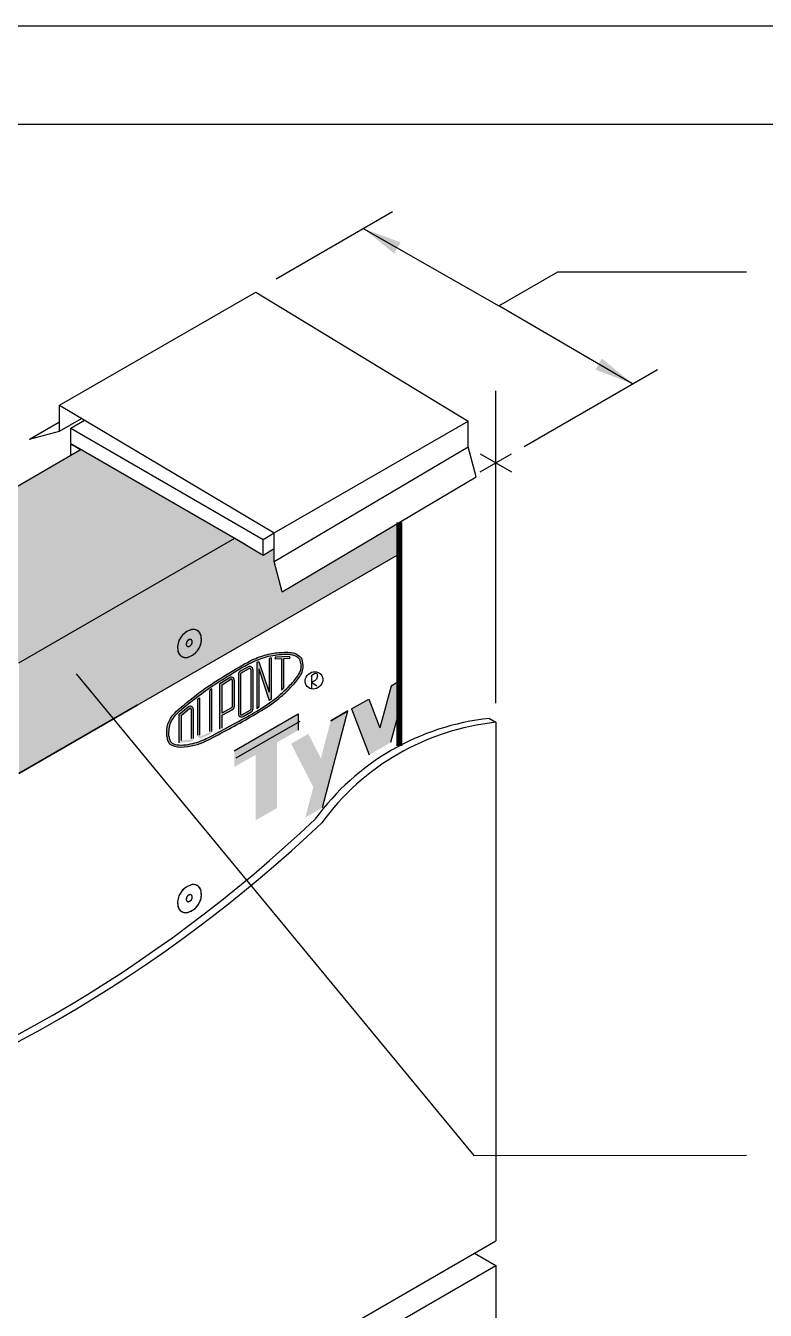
# Model space of a CAD drawing. Extents: x -64 to 51, y 0 to 66.
# Drawn here: x 19.64 to 30.92, y 46.4 to 66 of the extents above; entities that cross this region are included whole.
import ezdxf

# ---------------------------------------------------------------- set-up
doc = ezdxf.new("R2010")
doc.units = 0
doc.header["$LTSCALE"] = 1.5
doc.header["$MEASUREMENT"] = 0
doc.linetypes.add('DASHED', pattern=[0.75, 0.5, -0.25])
doc.linetypes.add('HIDDEN', pattern=[0.375, 0.25, -0.125])
doc.layers.get('DEFPOINTS').update_dxf_attribs({"linetype": 'CONTINUOUS'})
for name, color, linetype in [('8X11-TTB$0$B', 7, 'CONTINUOUS'), ('CLADDING', 252, 'CONTINUOUS'), ('DUPONTLOGO', 242, 'CONTINUOUS'), ('FASTENING', 7, 'CONTINUOUS'), ('STRUCTURE', 252, 'CONTINUOUS'), ('TEXT', 7, 'CONTINUOUS'), ('TYVEK', 160, 'DASHED'), ('TYVEK_TEXT', 182, 'CONTINUOUS')]:
    doc.layers.add(name, color=color, linetype=linetype)
doc.styles.add('DETAILS', font='sanss___.ttf', dxfattribs={"height": 1})
doc.dimstyles.new('TYVEKDETAILS', dxfattribs={"dimscale": 6, "dimtxt": 1.5, "dimasz": 0.1, "dimexe": 0.75, "dimexo": 0.75, "dimgap": 0.75, "dimtad": 0, "dimtih": 1, "dimtoh": 1, "dimdec": 4, "dimzin": 0, "dimtxsty": 'DETAILS', "dimcen": 0.0625, "dimazin": 3, "dimtfac": 1, "dimtdec": 4, "dimtofl": 0, "dimtmove": 0, "dimatfit": 3, "dimtolj": 1, "dimtzin": 0})

# ---------------------------------------------------------------- blocks, each defined once
blk = doc.blocks.new('A$C1409495A')
at = {"layer": 'DUPONTLOGO', "color": 242}
for p, q in [((0.234, 0.524), (0.234, 0)), ((0.234, 0.262), (0.441, 0.129))]:
    blk.add_line(p, q, dxfattribs=at)
blk.add_ellipse((0.334, 0.336), major_axis=(0.26, 0.232), ratio=0.903174, dxfattribs=at)
blk.add_spline([(0.234, 0.524), (0.435, 0.597), (0.456, 0.456), (0.234, 0.262)], degree=3, dxfattribs=at)

msp = doc.modelspace()

# ---------------------------------------------------------------- hatches: boundary and pattern name
at = {"layer": 'DUPONTLOGO', "linetype": 'CONTINUOUS'}
h = msp.add_hatch(color=256, dxfattribs=at)
edge = h.paths.add_edge_path()
edge.add_spline(control_points=[(22.82, 55.315), (22.931, 55.377), (23.154, 55.501), (23.45, 55.685), (23.656, 55.876), (23.797, 56.031), (23.892, 56.187), (23.862, 56.299), (23.849, 56.346)], knot_values=[0, 0, 0, 0, 0.37945, 0.765311, 1.045294, 1.212741, 1.405874, 1.548688, 1.548688, 1.548688, 1.548688], degree=3, periodic=0)
edge.add_line((23.849, 56.346), (23.821, 56.331))
edge.add_spline(control_points=[(23.821, 56.331), (23.828, 56.302), (23.835, 56.275), (23.844, 56.198), (23.83, 56.152), (23.767, 56.046), (23.721, 55.993), (23.599, 55.865), (23.517, 55.789), (23.238, 55.576), (23.02, 55.462), (22.805, 55.343)], knot_values=[0.000251, 0.000251, 0.000251, 0.000251, 0.043444, 0.043444, 0.130739, 0.130739, 0.235452, 0.235452, 0.402656, 0.402656, 0.770536, 0.770536, 0.770536, 0.770536], degree=3, periodic=0)
edge.add_line((22.805, 55.343), (22.82, 55.315))
edge = h.paths.add_edge_path()
edge.add_spline(control_points=[(21.792, 55.159), (21.796, 55.131), (21.82, 54.979), (22.088, 54.986), (22.251, 55.033), (22.29, 55.047)], knot_values=[0, 0, 0, 0, 0.08117, 0.439611, 0.562121, 0.562121, 0.562121, 0.562121], degree=3, periodic=0)
edge.add_line((22.29, 55.047), (22.279, 55.077))
edge.add_spline(control_points=[(22.279, 55.077), (22.26, 55.07), (22.241, 55.064), (22.137, 55.035), (22.028, 55.018), (21.907, 55.037), (21.875, 55.051), (21.837, 55.09), (21.83, 55.12), (21.823, 55.161)], knot_values=[0.001175, 0.001175, 0.001175, 0.001175, 0.031746, 0.031746, 0.158032, 0.158032, 0.220129, 0.220129, 0.281052, 0.281052, 0.281052, 0.281052], degree=3, periodic=0)
edge.add_spline(control_points=[(21.823, 55.161), (21.823, 55.239), (21.825, 55.311), (21.879, 55.433), (21.928, 55.489), (22.07, 55.62), (22.163, 55.691), (22.34, 55.826), (22.429, 55.889), (22.622, 56.016), (22.725, 56.079), (22.828, 56.142)], knot_values=[0.001205, 0.001205, 0.001205, 0.001205, 0.114856, 0.114856, 0.229711, 0.229711, 0.398491, 0.398491, 0.567271, 0.567271, 0.747926, 0.747926, 0.747926, 0.747926], degree=3, periodic=0)
edge.add_spline(control_points=[(22.828, 56.142), (22.964, 56.223), (23.1, 56.303), (23.332, 56.382), (23.418, 56.399), (23.598, 56.413), (23.701, 56.419), (23.783, 56.369), (23.801, 56.351), (23.821, 56.331)], knot_values=[0, 0, 0, 0, 0.237846, 0.237846, 0.375936, 0.375936, 0.514027, 0.514027, 0.556048, 0.556048, 0.556048, 0.556048], degree=3, periodic=0)
edge.add_line((23.821, 56.331), (23.849, 56.346))
edge.add_spline(control_points=[(23.849, 56.346), (23.828, 56.368), (23.76, 56.44), (23.573, 56.446), (23.362, 56.426), (23.095, 56.337), (22.922, 56.234), (22.812, 56.168)], knot_values=[0, 0, 0, 0, 0.088114, 0.289364, 0.514781, 0.737253, 1.119814, 1.119814, 1.119814, 1.119814], degree=3, periodic=0)
edge.add_spline(control_points=[(22.812, 56.168), (22.679, 56.087), (22.415, 55.926), (22.079, 55.667), (21.792, 55.42), (21.792, 55.224), (21.792, 55.159)], knot_values=[0, 0, 0, 0, 0.465326, 0.922773, 1.307044, 1.495853, 1.495853, 1.495853, 1.495853], degree=3, periodic=0)
h = msp.add_hatch(color=256, dxfattribs=at)
h.paths.add_polyline_path([(22.195, 55.574, 0.63901), (22.118, 55.61), (21.977, 55.49), (21.977, 55.059), (22.154, 55.079, 0.382353), (22.195, 55.126)])
h.paths.add_polyline_path([(22.008, 55.476), (22.138, 55.586, -0.63901), (22.164, 55.574), (22.164, 55.126, -0.382353), (22.15, 55.11), (22.008, 55.094)], flags=16)
h.paths.add_polyline_path([(22.289, 55.746), (22.258, 55.724), (22.258, 55.175, 0.546266), (22.324, 55.133), (22.449, 55.19, 0.293439), (22.477, 55.233), (22.477, 55.882), (22.445, 55.861), (22.445, 55.233, -0.293439), (22.436, 55.218), (22.311, 55.161, -0.546266), (22.289, 55.175)])
h.paths.add_polyline_path([(22.633, 55.481), (22.796, 55.569, 0.275801), (22.82, 55.61), (22.82, 56.016, 0.588096), (22.749, 56.056), (22.602, 55.964), (22.602, 55.269), (22.633, 55.286)])
h.paths.add_polyline_path([(22.633, 55.517), (22.633, 55.947), (22.765, 56.029, -0.588096), (22.789, 56.016), (22.789, 55.61, -0.275801), (22.781, 55.597)], flags=16)
h.paths.add_polyline_path([(23.102, 56.179, 0.570599), (23.032, 56.22), (22.907, 56.151, 0.2734), (22.883, 56.11), (22.883, 55.501, 0.573672), (22.953, 55.46), (23.078, 55.531, 0.270913), (23.102, 55.572)])
h.paths.add_polyline_path([(22.914, 56.11, -0.2734), (22.922, 56.124), (23.047, 56.193, -0.570599), (23.07, 56.179), (23.07, 55.572, -0.270913), (23.062, 55.558), (22.937, 55.488, -0.573672), (22.914, 55.501)], flags=16)
h.paths.add_polyline_path([(23.195, 56.19), (23.352, 55.705), (23.383, 55.726), (23.383, 56.357), (23.352, 56.347), (23.352, 55.835), (23.195, 56.297), (23.164, 56.287), (23.164, 55.581), (23.195, 55.602)])
h.paths.add_polyline_path([(23.572, 56.342), (23.664, 56.346), (23.664, 56.377), (23.445, 56.368), (23.445, 56.337), (23.54, 56.341), (23.54, 55.863), (23.572, 55.892)])
at = {"layer": 'DUPONTLOGO'}
h = msp.add_hatch(color=242, dxfattribs=at)
edge = h.paths.add_edge_path()
edge.add_spline(control_points=[(22.805, 55.343), (22.683, 55.277), (22.56, 55.211), (22.391, 55.123), (22.338, 55.098), (22.279, 55.077)], knot_values=[0.281052, 0.281052, 0.281052, 0.281052, 0.486409, 0.486409, 0.582124, 0.582124, 0.582124, 0.582124], degree=3, periodic=0)
edge.add_line((22.279, 55.077), (22.29, 55.047))
edge.add_spline(control_points=[(22.29, 55.047), (22.364, 55.074), (22.53, 55.16), (22.71, 55.256), (22.82, 55.315)], knot_values=[0.28106, 0.28106, 0.28106, 0.28106, 0.397759, 0.582124, 0.582124, 0.582124, 0.582124], degree=3, periodic=0)
edge.add_line((22.82, 55.315), (22.805, 55.343))
at = {"layer": 'STRUCTURE', "linetype": 'CONTINUOUS'}
h = msp.add_hatch(color=256, dxfattribs=at)
h.paths.add_polyline_path([(22.826, 58.181), (20.484, 59.533), (17.198, 57.632), (19.538, 56.28)])
h.paths.add_polyline_path([(25.337, 57.942), (25.337, 58.422), (23.551, 57.366), (23.428, 57.824), (23.428, 58.024), (23.258, 57.925), (22.826, 58.181), (19.538, 56.28), (19.538, 54.594), (21.339, 55.634)])
h.paths.add_polyline_path([(22.141, 56.777, -0.199261), (22.232, 56.785, -0.306107), (22.314, 56.68, -0.172668), (22.282, 56.498, -0.172925), (22.142, 56.377, -0.032538), (22.127, 56.37, -0.230653), (22.019, 56.378, -0.259745), (21.957, 56.481, -0.342888)], flags=16)
h.paths.add_polyline_path([(22.134, 56.634, -0.546252), (22.178, 56.609, -0.361178), (22.133, 56.533, -0.504762), (22.089, 56.556, -0.151481), (22.095, 56.598, -0.195451)], flags=0)
msp.add_hatch(color=256, dxfattribs=at).paths.add_polyline_path([(22.315, 56.677, 0.312929), (22.232, 56.785, 0.199255), (22.141, 56.777, 0.345828), (21.958, 56.478, 0.253644), (22.019, 56.378, 0.230175), (22.127, 56.37, 0.032365), (22.141, 56.377, 0.000105), (22.142, 56.377, 0.17248), (22.282, 56.498, 0.170262)])
at = {"layer": 'TYVEK_TEXT'}
for points in [[(25.039, 55.287), (24.869, 55.728), (24.606, 55.577), (24.877, 54.878), (25.202, 55.065), (25.337, 55.571), (25.337, 55.999), (25.21, 55.926)], [(23.47, 54.065), (23.47, 55.065), (23.795, 55.253), (23.795, 55.503), (22.82, 54.94), (22.82, 54.69), (23.145, 54.878), (23.145, 53.878)], [(23.903, 53.921), (24.165, 54.072), (24.552, 55.546), (24.29, 55.394), (24.14, 54.824), (23.949, 55.197), (23.686, 55.046), (24.025, 54.386)]]:
    msp.add_hatch(color=256, dxfattribs=at).paths.add_polyline_path(points)

# ---------------------------------------------------------------- linework, layer by layer
at = {"layer": '8X11-TTB$0$B', "color": 7}
msp.add_line((1.5, 64.5), (49.5, 64.5), dxfattribs=at)
at = {"layer": 'CLADDING'}
for p, q in [((26.709, 55.431), (26.809, 55.373)), ((26.809, 55.373), (26.809, 52.018)), ((26.809, 54.947), (26.809, 48.899)), ((26.809, 51.643), (26.809, 47.461)), ((15.544, 40.957), (26.809, 47.461)), ((26.484, 47.273), (26.809, 47.086)), ((15.544, 40.582), (26.809, 47.086)), ((26.809, 47.086), (26.809, 45.709))]:
    msp.add_line(p, q, dxfattribs=at)
for centre, radius, start, end in [((27.103, 51.683), 3.769, 96.0038, 143.9962), ((27.203, 51.625), 3.769, 96.0038, 143.9962), ((9.424, 69.295), 21.239, 286.4636, 313.5364), ((9.524, 69.237), 21.239, 286.4636, 313.5364)]:
    msp.add_arc(centre, radius, start, end, dxfattribs=at)
at = {"layer": 'DEFPOINTS'}
msp.add_line((0, 66), (51, 66), dxfattribs=at)
at = {"layer": 'DUPONTLOGO'}
for p, q in [((23.195, 56.297), (23.164, 56.287)), ((23.164, 56.287), (23.164, 55.581)), ((23.195, 56.297), (23.352, 55.835)), ((23.383, 56.357), (23.352, 56.347)), ((23.352, 56.347), (23.352, 55.835)), ((23.383, 56.357), (23.383, 55.726)), ((23.664, 56.377), (23.445, 56.368)), ((23.445, 56.368), (23.445, 56.337)), ((23.54, 56.341), (23.445, 56.337)), ((23.54, 56.341), (23.54, 55.863)), ((23.665, 56.346), (23.572, 56.342)), ((23.572, 56.342), (23.572, 55.892)), ((23.664, 56.377), (23.664, 56.346)), ((22.602, 55.964), (22.749, 56.056)), ((22.883, 56.11), (22.883, 55.501)), ((22.907, 56.151), (23.032, 56.22)), ((22.914, 56.11), (22.914, 55.501)), ((22.922, 56.124), (23.047, 56.193)), ((23.07, 56.179), (23.07, 55.572)), ((23.102, 56.179), (23.102, 55.572)), ((23.195, 56.19), (23.352, 55.705)), ((23.195, 56.19), (23.195, 55.602)), ((22.477, 55.882), (22.445, 55.861)), ((22.445, 55.233), (22.445, 55.861)), ((22.477, 55.233), (22.477, 55.882)), ((22.602, 55.269), (22.602, 55.964)), ((22.633, 55.947), (22.765, 56.029)), ((22.633, 55.517), (22.633, 55.947)), ((22.789, 56.016), (22.789, 55.61)), ((22.82, 56.016), (22.82, 55.61)), ((23.572, 55.892), (23.54, 55.863)), ((22.258, 55.724), (22.289, 55.746)), ((22.258, 55.724), (22.258, 55.175)), ((22.289, 55.746), (22.289, 55.175)), ((23.383, 55.726), (23.352, 55.705)), ((21.977, 55.49), (22.118, 55.61)), ((21.977, 55.49), (21.977, 55.059)), ((22.008, 55.476), (22.138, 55.586)), ((22.008, 55.476), (22.008, 55.094)), ((22.164, 55.574), (22.164, 55.126)), ((22.195, 55.574), (22.195, 55.126)), ((22.633, 55.517), (22.781, 55.597)), ((22.633, 55.481), (22.796, 55.569)), ((22.633, 55.286), (22.633, 55.481)), ((22.937, 55.488), (23.062, 55.558)), ((22.953, 55.46), (23.078, 55.531)), ((23.195, 55.602), (23.164, 55.581))]:
    msp.add_line(p, q, dxfattribs=at)
at = {"layer": 'DUPONTLOGO', "color": 182}
msp.add_line((22.851, 54.831), (23.825, 55.393), dxfattribs=at)
at = {"layer": 'DUPONTLOGO'}
for centre, radius, start, end in [((22.773, 56.016), 0.0469, 360, 121.8384), ((22.93, 56.11), 0.0469, 118.8361, 180), ((22.93, 56.11), 0.0156, 118.8361, 180), ((23.055, 56.179), 0.0469, 0, 118.8361), ((23.055, 56.179), 0.0156, 0, 118.8361), ((22.773, 56.016), 0.0156, 360, 121.8384), ((22.148, 55.574), 0.0469, 360, 130.3159), ((22.148, 55.574), 0.0156, 360, 130.3159), ((22.773, 55.61), 0.0156, 298.3244, 360), ((22.773, 55.61), 0.0469, 298.3244, 360), ((22.93, 55.501), 0.0469, 180, 299.3668), ((22.93, 55.501), 0.0156, 180, 299.3668), ((23.055, 55.572), 0.0156, 299.3668, 0), ((23.055, 55.572), 0.0469, 299.3668, 0)]:
    msp.add_arc(centre, radius, start, end, dxfattribs=at)
for points in [[(22.812, 56.168), (23.149, 56.349), (23.361, 56.417), (23.585, 56.441), (23.783, 56.405), (23.849, 56.346)], [(22.82, 55.315), (23.15, 55.502), (23.472, 55.715), (23.679, 55.904), (23.789, 56.03), (23.871, 56.205), (23.849, 56.346)], [(21.792, 55.159), (21.809, 55.347), (22.055, 55.642), (22.419, 55.919), (22.812, 56.168)]]:
    msp.add_spline(points, degree=3, dxfattribs=at)
for points, knots in [([(22.805, 55.343), (23.02, 55.462), (23.238, 55.576), (23.517, 55.789), (23.599, 55.865), (23.721, 55.993), (23.767, 56.046), (23.83, 56.152), (23.844, 56.198), (23.835, 56.275), (23.828, 56.302), (23.821, 56.331)], [0.0002506, 0.0002506, 0.0002506, 0.0002506, 0.3681301, 0.3681301, 0.5353339, 0.5353339, 0.6400473, 0.6400473, 0.7273425, 0.7273425, 0.7705356, 0.7705356, 0.7705356, 0.7705356]), ([(22.828, 56.142), (22.964, 56.223), (23.1, 56.303), (23.332, 56.382), (23.418, 56.399), (23.598, 56.413), (23.701, 56.419), (23.783, 56.369), (23.801, 56.351), (23.821, 56.331)], [0, 0, 0, 0, 0.2378462, 0.2378462, 0.3759363, 0.3759363, 0.5140265, 0.5140265, 0.5560477, 0.5560477, 0.5560477, 0.5560477]), ([(21.823, 55.161), (21.823, 55.239), (21.825, 55.311), (21.879, 55.433), (21.928, 55.489), (22.07, 55.62), (22.163, 55.691), (22.34, 55.826), (22.429, 55.889), (22.622, 56.016), (22.725, 56.079), (22.828, 56.142)], [0.0012046, 0.0012046, 0.0012046, 0.0012046, 0.1148557, 0.1148557, 0.2297113, 0.2297113, 0.3984913, 0.3984913, 0.5672713, 0.5672713, 0.7479263, 0.7479263, 0.7479263, 0.7479263])]:
    msp.add_open_spline(points, degree=3, knots=knots, dxfattribs=at)
at = {"layer": 'DUPONTLOGO', "color": 242}
msp.add_spline([(21.792, 55.159), (21.811, 55.08), (22.163, 55.012), (22.495, 55.142), (22.82, 55.315)], degree=3, dxfattribs=at)
msp.add_open_spline([(21.823, 55.161), (21.83, 55.12), (21.837, 55.09), (21.875, 55.051), (21.907, 55.037), (22.028, 55.018), (22.137, 55.035), (22.304, 55.082), (22.374, 55.114), (22.56, 55.211), (22.683, 55.277), (22.805, 55.343)], degree=3, knots=[0.0011746, 0.0011746, 0.0011746, 0.0011746, 0.0620976, 0.0620976, 0.1241952, 0.1241952, 0.2504808, 0.2504808, 0.3767663, 0.3767663, 0.5821236, 0.5821236, 0.5821236, 0.5821236], dxfattribs=at)
at = {"layer": 'FASTENING', "linetype": 'HIDDEN'}
for points in [[(22.141, 56.777, -0.546252), (22.315, 56.677, -0.353716), (22.141, 56.377, -0.556012), (21.958, 56.478, -0.345825), (22.141, 56.777, -1)], [(22.134, 56.634, -0.546252), (22.178, 56.609, -0.353716), (22.134, 56.534, -0.556012), (22.088, 56.559, -0.345825), (22.134, 56.634, -1)], [(22.141, 52.885, -0.546252), (22.315, 52.785, -0.353716), (22.141, 52.485, -0.556012), (21.958, 52.586, -0.345825), (22.141, 52.885, -1)], [(22.134, 52.741, -0.546252), (22.178, 52.716, -0.353716), (22.134, 52.641, -0.556012), (22.088, 52.667, -0.345825), (22.134, 52.741, -1)]]:
    msp.add_lwpolyline(points, format="xyb", dxfattribs=at)
at = {"layer": 'FASTENING'}
for points in [[(21.957, 56.481, 0.563159), (22.142, 56.377, 0.355743), (22.314, 56.68, 0.538188), (22.141, 56.777, 0.342891)], [(22.089, 56.556, 0.385615), (22.121, 56.53, 0.411027), (22.178, 56.609, 0.546252), (22.134, 56.634, 0.35771)], [(21.957, 52.589, 0.563159), (22.142, 52.485, 0.355743), (22.314, 52.788, 0.538188), (22.141, 52.885, 0.342891)], [(22.089, 52.664, 0.385615), (22.121, 52.638, 0.411027), (22.178, 52.716, 0.546252), (22.134, 52.741, 0.35771)]]:
    msp.add_lwpolyline(points, format="xyb", close=True, dxfattribs=at)
at = {"layer": 'STRUCTURE', "linetype": 'CONTINUOUS'}
for p, q in [((20.155, 60.209), (23.147, 61.936)), ((23.147, 61.936), (26.388, 59.967)), ((20.155, 59.816), (20.155, 60.209)), ((20.155, 60.209), (23.428, 58.263)), ((20.155, 59.816), (20.155, 60.209)), ((20.155, 59.816), (20.49, 60.009)), ((20.327, 59.861), (20.537, 59.982)), ((23.428, 58.263), (26.388, 59.967)), ((26.388, 59.574), (26.388, 59.967)), ((19.697, 59.693), (20.155, 59.957)), ((19.697, 59.693), (20.155, 59.816)), ((20.327, 59.861), (23.258, 58.164)), ((20.327, 59.624), (20.327, 59.861)), ((20.327, 59.624), (20.327, 59.861)), ((20.327, 59.624), (22.986, 58.089)), ((23.428, 57.824), (26.388, 59.574)), ((26.51, 59.116), (26.388, 59.574)), ((23.551, 57.366), (26.51, 59.116)), ((23.258, 58.164), (23.428, 58.263)), ((23.428, 57.824), (23.428, 58.263)), ((23.428, 57.824), (23.428, 58.263)), ((22.826, 58.181), (23.258, 57.925)), ((23.258, 57.925), (23.258, 58.164)), ((23.258, 57.925), (23.428, 58.024)), ((23.551, 57.366), (23.428, 57.824)), ((21.339, 55.634), (19.538, 54.594))]:
    msp.add_line(p, q, dxfattribs=at)
at = {"layer": 'STRUCTURE', "color": 7}
for p in [(20.327, 59.443), (20.477, 59.53)]:
    msp.add_line(p, (20.327, 59.617), dxfattribs=at)
at = {"layer": 'STRUCTURE', "color": 7, "linetype": 'CONTINUOUS'}
for p, q in [((20.484, 59.533), (17.194, 57.629)), ((19.538, 56.28), (22.826, 58.181)), ((19.538, 56.28), (22.826, 58.181)), ((21.339, 55.634), (25.337, 57.942)), ((19.538, 54.594), (21.339, 55.634))]:
    msp.add_line(p, q, dxfattribs=at)
at = {"layer": 'TEXT'}
for p, q in [((23.456, 62.137), (25.233, 63.164)), ((26.852, 61.728), (27.75, 62.246)), ((27.75, 62.246), (30.627, 62.246)), ((27.239, 59.581), (29.27, 60.753)), ((26.809, 55.667), (26.809, 60.428)), ((26.57, 59.195), (27.048, 59.471)), ((26.57, 59.471), (27.048, 59.195))]:
    msp.add_line(p, q, dxfattribs=at)
at = {"layer": 'TYVEK', "const_width": 0.09}
msp.add_lwpolyline([(25.337, 55.012), (25.337, 58.422)], dxfattribs=at)
at = {"layer": 'TYVEK_TEXT'}
for p, q in [((25.21, 55.926), (25.039, 55.287)), ((25.337, 55.999), (25.21, 55.926)), ((25.337, 55.571), (25.337, 55.999)), ((24.606, 55.577), (24.869, 55.728)), ((24.869, 55.728), (25.039, 55.287)), ((22.82, 54.94), (23.795, 55.503)), ((23.795, 55.503), (23.795, 55.253)), ((24.165, 54.072), (24.552, 55.546)), ((24.29, 55.394), (24.552, 55.546)), ((24.552, 55.546), (24.29, 55.394)), ((24.606, 55.577), (24.877, 54.878)), ((25.337, 55.571), (25.202, 55.065))]:
    msp.add_line(p, q, dxfattribs=at)

# ---------------------------------------------------------------- block references
at = {"layer": 'DUPONTLOGO', "xscale": 0.4000000000000057, "yscale": 0.4000000000000057, "zscale": 0.3999999999999999}
msp.add_blockref('A$C1409495A', (23.902, 55.879), dxfattribs=at)

# ---------------------------------------------------------------- leaders
at = {"layer": 'TEXT'}
for points, override in [([(24.787, 62.906), (26.852, 61.728)], {"dimgap": 0.75, "dimtad": 0, "dimfxl": 3}), ([(28.893, 60.536), (26.852, 61.728)], {"dimfxl": 3}), ([(20.411, 56.112), (26.473, 48.765), (30.627, 48.769)], {"dimgap": 0.75, "dimtad": 0, "dimfxl": 3})]:
    msp.add_leader(points, dimstyle='TYVEKDETAILS', override=override, dxfattribs=at)

doc.saveas('drawing.dxf')
